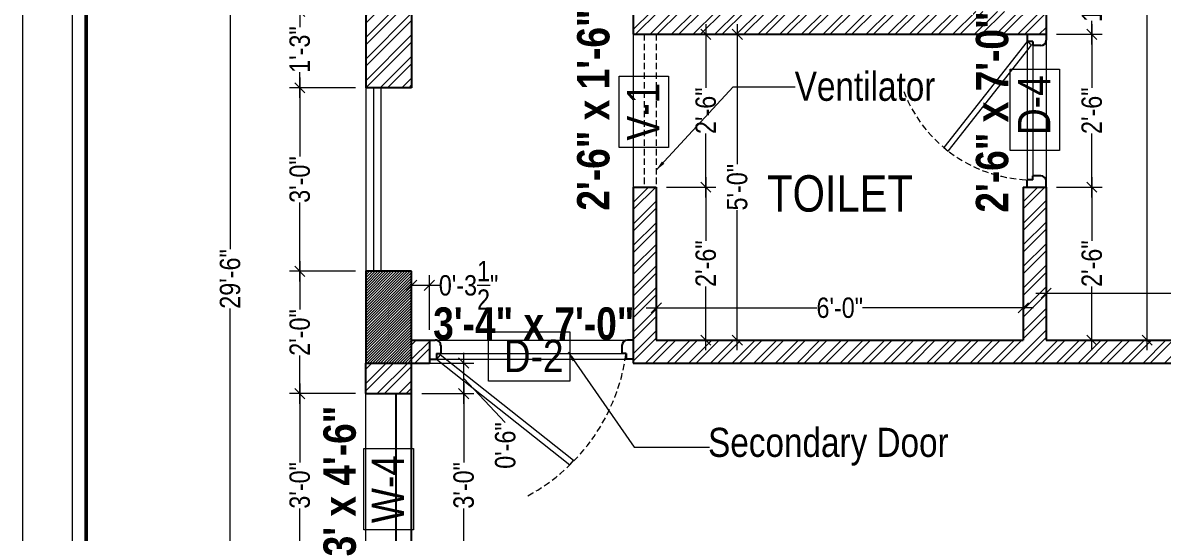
# Model space of a CAD drawing. Header units: millimetres. Extents: x 3019 to 3700, y 1451 to 1930.
# Drawn here: x 3018.6 to 3242.3, y 1677.4 to 1777.5 of the extents above; entities that cross this region are included whole.
import ezdxf

# ---------------------------------------------------------------- set-up
doc = ezdxf.new("R2010")
doc.units = ezdxf.units.MM
doc.linetypes.add('DASHED2', pattern=[0.375, 0.25, -0.125])
for name, color, linetype, lineweight in [('COLUMNS', 3, 'Continuous', 25), ('dimensions', 251, 'Continuous', 13), ('HATCH', 8, 'Continuous', 5), ('TEXT', 38, 'Continuous', 15), ('Title Sheet', 7, 'Continuous', 9), ('WALLS', 7, 'Continuous', 25)]:
    doc.layers.add(name, color=color, linetype=linetype, lineweight=lineweight)
doc.layers.add('doors', color=251, linetype='Continuous')
doc.styles.add('Swiss-LT', font='swissc.ttf')
doc.dimstyles.new('INNER', dxfattribs={"dimtxt": 4, "dimasz": 2, "dimexe": 2, "dimexo": 2, "dimgap": 0, "dimtad": 0, "dimzin": 1, "dimdsep": 46, "dimlunit": 4, "dimtxsty": 'Swiss-LT', "dimblk": 'OBLIQUE', "dimcen": 0.125, "dimdle": 2, "dimclrd": 256, "dimclre": 256, "dimclrt": 7, "dimadec": 0, "dimazin": 0, "dimtfac": 1, "dimtofl": 0, "dimtmove": 0, "dimatfit": 3, "dimfxl": 12, "dimfxlon": 1, "dimtolj": 1, "dimtzin": 0, "dimlwd": -1, "dimlwe": -1, "dimarcsym": 0})

# ---------------------------------------------------------------- blocks, each defined once
blk = doc.blocks.new('_Oblique')
at = {"color": 0, "linetype": 'ByBlock', "lineweight": -2}
blk.add_line((-0.5, -0.5), (0.5, 0.5), dxfattribs=at)
blk = doc.blocks.new('*D170')
at = {"layer": 'Defpoints', "color": 0, "ltscale": 20, "transparency": 16777216}
for p in [(3072.91, 1704.74), (3085.84, 1704.74), (3085.84, 1668.74)]:
    blk.add_point(p, dxfattribs=at)
at = {"layer": 'dimensions', "ltscale": 20, "transparency": 16777216}
for p, q in [((3072.91, 1706.74), (3072.91, 1691.25)), ((3083.84, 1704.74), (3070.91, 1704.74)), ((3072.91, 1666.74), (3072.91, 1682.23)), ((3083.84, 1668.74), (3070.91, 1668.74))]:
    blk.add_line(p, q, dxfattribs=at)
at = {"layer": 'dimensions', "ltscale": 20, "transparency": 16777216, "xscale": 2, "yscale": 2, "zscale": 2}
for p, rotation in [((3072.91, 1704.74), 90), ((3072.91, 1668.74), 270)]:
    blk.add_blockref('_Oblique', p, dxfattribs=dict(at, rotation=rotation))
at = {"layer": 'dimensions', "color": 7, "ltscale": 20, "transparency": 16777216, "insert": (3072.91, 1686.74), "char_height": 4, "attachment_point": 5, "rotation": 90, "style": 'Swiss-LT'}
blk.add_mtext('\\A1;3\'-0"', dxfattribs=at)
blk = doc.blocks.new('*D171')
at = {"layer": 'Defpoints', "color": 0, "ltscale": 20, "transparency": 16777216}
for p in [(3072.91, 1728.74), (3085.84, 1728.74), (3085.84, 1704.74)]:
    blk.add_point(p, dxfattribs=at)
at = {"layer": 'dimensions', "ltscale": 20, "transparency": 16777216}
for p, q in [((3072.91, 1730.74), (3072.91, 1721.23)), ((3083.84, 1728.74), (3070.91, 1728.74)), ((3072.91, 1702.74), (3072.91, 1712.25)), ((3083.84, 1704.74), (3070.91, 1704.74))]:
    blk.add_line(p, q, dxfattribs=at)
at = {"layer": 'dimensions', "ltscale": 20, "transparency": 16777216, "xscale": 2, "yscale": 2, "zscale": 2}
for p, rotation in [((3072.91, 1728.74), 90), ((3072.91, 1704.74), 270)]:
    blk.add_blockref('_Oblique', p, dxfattribs=dict(at, rotation=rotation))
at = {"layer": 'dimensions', "color": 7, "ltscale": 20, "transparency": 16777216, "insert": (3072.91, 1716.74), "char_height": 4, "attachment_point": 5, "rotation": 90, "style": 'Swiss-LT'}
blk.add_mtext('\\A1;2\'-0"', dxfattribs=at)
blk = doc.blocks.new('*D172')
at = {"layer": 'Defpoints', "color": 0, "ltscale": 20, "transparency": 16777216}
for p in [(3072.91, 1764.74), (3085.84, 1764.74), (3085.84, 1728.74)]:
    blk.add_point(p, dxfattribs=at)
at = {"layer": 'dimensions', "ltscale": 20, "transparency": 16777216}
for p, q in [((3072.91, 1766.74), (3072.91, 1751.25)), ((3083.84, 1764.74), (3070.91, 1764.74)), ((3072.91, 1726.74), (3072.91, 1742.23)), ((3083.84, 1728.74), (3070.91, 1728.74))]:
    blk.add_line(p, q, dxfattribs=at)
at = {"layer": 'dimensions', "ltscale": 20, "transparency": 16777216, "xscale": 2, "yscale": 2, "zscale": 2}
for p, rotation in [((3072.91, 1764.74), 90), ((3072.91, 1728.74), 270)]:
    blk.add_blockref('_Oblique', p, dxfattribs=dict(at, rotation=rotation))
at = {"layer": 'dimensions', "color": 7, "ltscale": 20, "transparency": 16777216, "insert": (3072.91, 1746.74), "char_height": 4, "attachment_point": 5, "rotation": 90, "style": 'Swiss-LT'}
blk.add_mtext('\\A1;3\'-0"', dxfattribs=at)
blk = doc.blocks.new('*D173')
at = {"layer": 'Defpoints', "color": 0, "ltscale": 20, "transparency": 16777216}
for p in [(3072.91, 1779.74), (3085.84, 1779.74), (3085.84, 1764.74)]:
    blk.add_point(p, dxfattribs=at)
at = {"layer": 'dimensions', "ltscale": 20, "transparency": 16777216}
for p, q in [((3072.91, 1781.74), (3072.91, 1776.66)), ((3083.84, 1779.74), (3070.91, 1779.74)), ((3072.91, 1762.74), (3072.91, 1767.82)), ((3083.84, 1764.74), (3070.91, 1764.74))]:
    blk.add_line(p, q, dxfattribs=at)
at = {"layer": 'dimensions', "ltscale": 20, "transparency": 16777216, "xscale": 2, "yscale": 2, "zscale": 2}
for p, rotation in [((3072.91, 1779.74), 90), ((3072.91, 1764.74), 270)]:
    blk.add_blockref('_Oblique', p, dxfattribs=dict(at, rotation=rotation))
at = {"layer": 'dimensions', "color": 7, "ltscale": 20, "transparency": 16777216, "insert": (3072.91, 1772.24), "char_height": 4, "attachment_point": 5, "rotation": 90, "style": 'Swiss-LT'}
blk.add_mtext('\\A1;1\'-3"', dxfattribs=at)
blk = doc.blocks.new('*D180')
at = {"layer": 'Defpoints', "color": 0, "ltscale": 20, "transparency": 16777216}
for p in [(3142.84, 1745.24), (3152.56, 1745.24), (3142.84, 1715.24)]:
    blk.add_point(p, dxfattribs=at)
at = {"layer": 'dimensions', "ltscale": 20, "transparency": 16777216}
for p, q in [((3144.84, 1745.24), (3154.56, 1745.24)), ((3152.56, 1747.24), (3152.56, 1734.73)), ((3152.56, 1713.24), (3152.56, 1725.75)), ((3144.84, 1715.24), (3154.56, 1715.24))]:
    blk.add_line(p, q, dxfattribs=at)
at = {"layer": 'dimensions', "ltscale": 20, "transparency": 16777216, "xscale": 2, "yscale": 2, "zscale": 2}
for p, rotation in [((3152.56, 1745.24), 90), ((3152.56, 1715.24), 270)]:
    blk.add_blockref('_Oblique', p, dxfattribs=dict(at, rotation=rotation))
at = {"layer": 'dimensions', "color": 7, "ltscale": 20, "transparency": 16777216, "insert": (3152.56, 1730.24), "char_height": 4, "attachment_point": 5, "rotation": 90, "style": 'Swiss-LT'}
blk.add_mtext('\\A1;2\'-6"', dxfattribs=at)
blk = doc.blocks.new('*D181')
at = {"layer": 'Defpoints', "color": 0, "ltscale": 20, "transparency": 16777216}
for p in [(3142.84, 1775.24), (3152.56, 1775.24), (3142.84, 1745.24)]:
    blk.add_point(p, dxfattribs=at)
at = {"layer": 'dimensions', "ltscale": 20, "transparency": 16777216}
for p, q in [((3152.56, 1777.24), (3152.56, 1764.73)), ((3144.84, 1775.24), (3154.56, 1775.24)), ((3152.56, 1743.24), (3152.56, 1755.75)), ((3144.84, 1745.24), (3154.56, 1745.24))]:
    blk.add_line(p, q, dxfattribs=at)
at = {"layer": 'dimensions', "ltscale": 20, "transparency": 16777216, "xscale": 2, "yscale": 2, "zscale": 2}
for p, rotation in [((3152.56, 1775.24), 90), ((3152.56, 1745.24), 270)]:
    blk.add_blockref('_Oblique', p, dxfattribs=dict(at, rotation=rotation))
at = {"layer": 'dimensions', "color": 7, "ltscale": 20, "transparency": 16777216, "insert": (3152.56, 1760.24), "char_height": 4, "attachment_point": 5, "rotation": 90, "style": 'Swiss-LT'}
blk.add_mtext('\\A1;2\'-6"', dxfattribs=at)
blk = doc.blocks.new('*D185')
at = {"layer": 'Defpoints', "color": 0, "ltscale": 20, "transparency": 16777216}
for p in [(3142.84, 1775.24), (3158.73, 1775.24), (3142.84, 1715.24)]:
    blk.add_point(p, dxfattribs=at)
at = {"layer": 'dimensions', "ltscale": 20, "transparency": 16777216}
for p, q in [((3158.73, 1777.24), (3158.73, 1749.74)), ((3146.73, 1775.24), (3160.73, 1775.24)), ((3158.73, 1713.24), (3158.73, 1740.73)), ((3146.73, 1715.24), (3160.73, 1715.24))]:
    blk.add_line(p, q, dxfattribs=at)
at = {"layer": 'dimensions', "ltscale": 20, "transparency": 16777216, "xscale": 2, "yscale": 2, "zscale": 2}
for p, rotation in [((3158.73, 1775.24), 90), ((3158.73, 1715.24), 270)]:
    blk.add_blockref('_Oblique', p, dxfattribs=dict(at, rotation=rotation))
at = {"layer": 'dimensions', "color": 7, "ltscale": 20, "transparency": 16777216, "insert": (3158.73, 1745.24), "char_height": 4, "attachment_point": 5, "rotation": 90, "style": 'Swiss-LT'}
blk.add_mtext('\\A1;5\'-0"', dxfattribs=at)
blk = doc.blocks.new('*D186')
at = {"layer": 'Defpoints', "color": 0, "ltscale": 20, "transparency": 16777216}
for p in [(3142.84, 1721.57), (3142.84, 1715.24), (3214.84, 1715.24)]:
    blk.add_point(p, dxfattribs=at)
at = {"layer": 'dimensions', "ltscale": 20, "transparency": 16777216}
for p, q in [((3142.84, 1717.24), (3142.84, 1723.57)), ((3214.84, 1717.24), (3214.84, 1723.57)), ((3140.84, 1721.57), (3174.34, 1721.57)), ((3216.84, 1721.57), (3183.33, 1721.57))]:
    blk.add_line(p, q, dxfattribs=at)
at = {"layer": 'dimensions', "ltscale": 20, "transparency": 16777216, "xscale": 2, "yscale": 2, "zscale": 2, "rotation": 180}
blk.add_blockref('_Oblique', (3142.84, 1721.57), dxfattribs=at)
at = {"layer": 'dimensions', "ltscale": 20, "transparency": 16777216, "xscale": 2, "yscale": 2, "zscale": 2}
blk.add_blockref('_Oblique', (3214.84, 1721.57), dxfattribs=at)
at = {"layer": 'dimensions', "color": 7, "ltscale": 20, "transparency": 16777216, "insert": (3178.84, 1721.57), "char_height": 4, "attachment_point": 5, "style": 'Swiss-LT'}
blk.add_mtext('\\A1;6\'-0"', dxfattribs=at)
blk = doc.blocks.new('*D187')
at = {"layer": 'Defpoints', "color": 0, "ltscale": 20, "transparency": 16777216}
for p in [(3219.34, 1745.24), (3228.29, 1745.24), (3219.34, 1715.24)]:
    blk.add_point(p, dxfattribs=at)
at = {"layer": 'dimensions', "ltscale": 20, "transparency": 16777216}
for p, q in [((3221.34, 1745.24), (3230.29, 1745.24)), ((3228.29, 1747.24), (3228.29, 1734.73)), ((3228.29, 1713.24), (3228.29, 1725.75)), ((3221.34, 1715.24), (3230.29, 1715.24))]:
    blk.add_line(p, q, dxfattribs=at)
at = {"layer": 'dimensions', "ltscale": 20, "transparency": 16777216, "xscale": 2, "yscale": 2, "zscale": 2}
for p, rotation in [((3228.29, 1745.24), 90), ((3228.29, 1715.24), 270)]:
    blk.add_blockref('_Oblique', p, dxfattribs=dict(at, rotation=rotation))
at = {"layer": 'dimensions', "color": 7, "ltscale": 20, "transparency": 16777216, "insert": (3228.29, 1730.24), "char_height": 4, "attachment_point": 5, "rotation": 90, "style": 'Swiss-LT'}
blk.add_mtext('\\A1;2\'-6"', dxfattribs=at)
blk = doc.blocks.new('*D188')
at = {"layer": 'Defpoints', "color": 0, "ltscale": 20, "transparency": 16777216}
for p in [(3219.34, 1775.24), (3228.29, 1775.24), (3219.34, 1745.24)]:
    blk.add_point(p, dxfattribs=at)
at = {"layer": 'dimensions', "ltscale": 20, "transparency": 16777216}
for p, q in [((3228.29, 1777.24), (3228.29, 1764.73)), ((3221.34, 1775.24), (3230.29, 1775.24)), ((3228.29, 1743.24), (3228.29, 1755.75)), ((3221.34, 1745.24), (3230.29, 1745.24))]:
    blk.add_line(p, q, dxfattribs=at)
at = {"layer": 'dimensions', "ltscale": 20, "transparency": 16777216, "xscale": 2, "yscale": 2, "zscale": 2}
for p, rotation in [((3228.29, 1775.24), 90), ((3228.29, 1745.24), 270)]:
    blk.add_blockref('_Oblique', p, dxfattribs=dict(at, rotation=rotation))
at = {"layer": 'dimensions', "color": 7, "ltscale": 20, "transparency": 16777216, "insert": (3228.29, 1760.24), "char_height": 4, "attachment_point": 5, "rotation": 90, "style": 'Swiss-LT'}
blk.add_mtext('\\A1;2\'-6"', dxfattribs=at)
blk = doc.blocks.new('*D189')
at = {"layer": 'Defpoints', "color": 0, "ltscale": 20, "transparency": 16777216}
for p in [(3219.34, 1791.74), (3228.29, 1791.74), (3219.34, 1775.24)]:
    blk.add_point(p, dxfattribs=at)
at = {"layer": 'dimensions', "ltscale": 20, "transparency": 16777216}
for p, q in [((3228.29, 1793.74), (3228.29, 1789.1)), ((3221.34, 1791.74), (3230.29, 1791.74)), ((3228.29, 1773.24), (3228.29, 1777.88)), ((3221.34, 1775.24), (3230.29, 1775.24))]:
    blk.add_line(p, q, dxfattribs=at)
at = {"layer": 'dimensions', "ltscale": 20, "transparency": 16777216, "xscale": 2, "yscale": 2, "zscale": 2}
for p, rotation in [((3228.29, 1791.74), 90), ((3228.29, 1775.24), 270)]:
    blk.add_blockref('_Oblique', p, dxfattribs=dict(at, rotation=rotation))
at = {"layer": 'dimensions', "color": 7, "ltscale": 20, "transparency": 16777216, "insert": (3228.29, 1783.49), "char_height": 4, "attachment_point": 5, "rotation": 90, "style": 'Swiss-LT'}
blk.add_mtext('\\A1;1\'-4{\\H1x;\\S1/2;}"', dxfattribs=at)
blk = doc.blocks.new('*D192')
at = {"layer": 'Defpoints', "color": 0, "ltscale": 20, "transparency": 16777216}
for p in [(3233.53, 1859.24), (3239.16, 1859.24), (3233.53, 1715.24)]:
    blk.add_point(p, dxfattribs=at)
at = {"layer": 'dimensions', "ltscale": 20, "transparency": 16777216}
for p, q in [((3235.53, 1859.24), (3241.16, 1859.24)), ((3239.16, 1861.24), (3239.16, 1792.98)), ((3239.16, 1713.24), (3239.16, 1781.5)), ((3235.53, 1715.24), (3241.16, 1715.24))]:
    blk.add_line(p, q, dxfattribs=at)
at = {"layer": 'dimensions', "ltscale": 20, "transparency": 16777216, "xscale": 2, "yscale": 2, "zscale": 2}
for p, rotation in [((3239.16, 1859.24), 90), ((3239.16, 1715.24), 270)]:
    blk.add_blockref('_Oblique', p, dxfattribs=dict(at, rotation=rotation))
at = {"layer": 'dimensions', "color": 7, "ltscale": 20, "transparency": 16777216, "insert": (3239.16, 1787.24), "char_height": 4, "attachment_point": 5, "rotation": 90, "style": 'Swiss-LT'}
blk.add_mtext('\\A1;12\'-0"', dxfattribs=at)
blk = doc.blocks.new('*D193')
at = {"layer": 'Defpoints', "color": 0, "ltscale": 20, "transparency": 16777216}
for p in [(3297.34, 1724.46), (3219.34, 1715.24), (3297.34, 1715.24)]:
    blk.add_point(p, dxfattribs=at)
at = {"layer": 'dimensions', "ltscale": 20, "transparency": 16777216}
for p, q in [((3219.34, 1717.24), (3219.34, 1726.46)), ((3297.34, 1717.24), (3297.34, 1726.46)), ((3217.34, 1724.46), (3253.84, 1724.46)), ((3299.34, 1724.46), (3262.83, 1724.46))]:
    blk.add_line(p, q, dxfattribs=at)
at = {"layer": 'dimensions', "ltscale": 20, "transparency": 16777216, "xscale": 2, "yscale": 2, "zscale": 2, "rotation": 180}
blk.add_blockref('_Oblique', (3219.34, 1724.46), dxfattribs=at)
at = {"layer": 'dimensions', "ltscale": 20, "transparency": 16777216, "xscale": 2, "yscale": 2, "zscale": 2}
blk.add_blockref('_Oblique', (3297.34, 1724.46), dxfattribs=at)
at = {"layer": 'dimensions', "color": 7, "ltscale": 20, "transparency": 16777216, "insert": (3258.34, 1724.46), "char_height": 4, "attachment_point": 5, "style": 'Swiss-LT'}
blk.add_mtext('\\A1;6\'-6"', dxfattribs=at)
blk = doc.blocks.new('*D202')
at = {"layer": 'Defpoints', "color": 0, "ltscale": 20, "transparency": 16777216}
for p in [(3094.84, 1704.74), (3105.07, 1704.74), (3094.84, 1668.74)]:
    blk.add_point(p, dxfattribs=at)
at = {"layer": 'dimensions', "ltscale": 20, "transparency": 16777216}
for p, q in [((3105.07, 1706.74), (3105.07, 1691.25)), ((3096.84, 1704.74), (3107.07, 1704.74)), ((3105.07, 1666.74), (3105.07, 1682.23)), ((3096.84, 1668.74), (3107.07, 1668.74))]:
    blk.add_line(p, q, dxfattribs=at)
at = {"layer": 'dimensions', "ltscale": 20, "transparency": 16777216, "xscale": 2, "yscale": 2, "zscale": 2}
for p, rotation in [((3105.07, 1704.74), 90), ((3105.07, 1668.74), 270)]:
    blk.add_blockref('_Oblique', p, dxfattribs=dict(at, rotation=rotation))
at = {"layer": 'dimensions', "color": 7, "ltscale": 20, "transparency": 16777216, "insert": (3105.07, 1686.74), "char_height": 4, "attachment_point": 5, "rotation": 90, "style": 'Swiss-LT'}
blk.add_mtext('\\A1;3\'-0"', dxfattribs=at)
blk = doc.blocks.new('*D203')
at = {"layer": 'Defpoints', "color": 0, "ltscale": 20, "transparency": 16777216}
for p in [(3094.84, 1710.74), (3105.07, 1710.74), (3094.84, 1704.74)]:
    blk.add_point(p, dxfattribs=at)
at = {"layer": 'dimensions', "ltscale": 20, "transparency": 16777216}
for p, q in [((3105.07, 1702.74), (3105.07, 1712.74)), ((3096.84, 1710.74), (3107.07, 1710.74)), ((3105.07, 1707.74), (3113.23, 1699.06)), ((3096.84, 1704.74), (3107.07, 1704.74))]:
    blk.add_line(p, q, dxfattribs=at)
at = {"layer": 'dimensions', "ltscale": 20, "transparency": 16777216, "xscale": 2, "yscale": 2, "zscale": 2}
for p, rotation in [((3105.07, 1710.74), 90), ((3105.07, 1704.74), 270)]:
    blk.add_blockref('_Oblique', p, dxfattribs=dict(at, rotation=rotation))
at = {"layer": 'dimensions', "color": 7, "ltscale": 20, "transparency": 16777216, "insert": (3113.23, 1694.56), "char_height": 4, "attachment_point": 5, "rotation": 90, "style": 'Swiss-LT'}
blk.add_mtext('\\A1;0\'-6"', dxfattribs=at)
blk = doc.blocks.new('*D204')
at = {"layer": 'Defpoints', "color": 0, "ltscale": 20, "transparency": 16777216}
for p in [(3094.84, 1725.99), (3094.84, 1715.24), (3098.34, 1715.24)]:
    blk.add_point(p, dxfattribs=at)
at = {"layer": 'dimensions', "ltscale": 20, "transparency": 16777216}
for p, q in [((3094.84, 1717.24), (3094.84, 1727.99)), ((3098.34, 1717.24), (3098.34, 1727.99)), ((3094.84, 1725.99), (3100.34, 1725.99)), ((3098.34, 1725.99), (3100.34, 1725.99))]:
    blk.add_line(p, q, dxfattribs=at)
at = {"layer": 'dimensions', "ltscale": 20, "transparency": 16777216, "xscale": 2, "yscale": 2, "zscale": 2, "rotation": 180}
blk.add_blockref('_Oblique', (3094.84, 1725.99), dxfattribs=at)
at = {"layer": 'dimensions', "ltscale": 20, "transparency": 16777216, "xscale": 2, "yscale": 2, "zscale": 2}
blk.add_blockref('_Oblique', (3098.34, 1725.99), dxfattribs=at)
at = {"layer": 'dimensions', "color": 7, "ltscale": 20, "transparency": 16777216, "insert": (3106.02, 1725.99), "char_height": 4, "attachment_point": 5, "style": 'Swiss-LT'}
blk.add_mtext('\\A1;0\'-3{\\H1x;\\S1/2;}"', dxfattribs=at)
blk = doc.blocks.new('*D159')
at = {"layer": 'Defpoints', "color": 0, "ltscale": 20, "transparency": 16777216}
for p in [(3059.24, 1904.24), (3085.84, 1904.24), (3085.84, 1550.24)]:
    blk.add_point(p, dxfattribs=at)
at = {"layer": 'dimensions', "ltscale": 20, "transparency": 16777216}
for p, q in [((3059.24, 1906.24), (3059.24, 1733.06)), ((3071.24, 1904.24), (3057.24, 1904.24)), ((3059.24, 1548.24), (3059.24, 1721.42)), ((3071.24, 1550.24), (3057.24, 1550.24))]:
    blk.add_line(p, q, dxfattribs=at)
at = {"layer": 'dimensions', "ltscale": 20, "transparency": 16777216, "xscale": 2, "yscale": 2, "zscale": 2}
for p, rotation in [((3059.24, 1904.24), 90), ((3059.24, 1550.24), 270)]:
    blk.add_blockref('_Oblique', p, dxfattribs=dict(at, rotation=rotation))
at = {"layer": 'dimensions', "color": 7, "ltscale": 20, "transparency": 16777216, "insert": (3059.24, 1727.24), "char_height": 4, "attachment_point": 5, "rotation": 90, "style": 'Swiss-LT'}
blk.add_mtext('\\A1;29\'-6"', dxfattribs=at)
blk = doc.blocks.new('A$C742147AD')
at = {"layer": 'doors', "color": 134, "lineweight": -3}
for p, q in [((-30, 3.75), (-28.58, 3.75)), ((-28.58, 2.63), (-28.58, 3.75)), ((-28.58, 2.63), (-27.78, 2.63)), ((-27.78, 1.07), (-27.78, 2.63)), ((-2.22, 1.07), (-2.22, 2.63)), ((-1.42, 2.63), (-2.22, 2.63)), ((0, 3.75), (-1.42, 3.75)), ((-1.42, 2.63), (-1.42, 3.75)), ((-30, 0), (-28.84, 0)), ((0, 0), (-1.16, 0))]:
    blk.add_line(p, q, dxfattribs=at)
at = {"layer": 'doors', "lineweight": 0}
for p, q in [((-1.42, 3.75), (-28.58, 3.75)), ((-2.22, 2.63), (-27.78, 2.63)), ((0, 0), (-30, 0))]:
    blk.add_line(p, q, dxfattribs=at)
blk.add_lwpolyline([(-1.42, 3.75), (-22.22, 20.09), (-22.91, 19.22), (-2.12, 2.88)], close=True, dxfattribs=at)
at = {"layer": 'doors', "linetype": 'DASHED2', "lineweight": 0, "ltscale": 5}
blk.add_arc((-1.42, 2.63), 27.15, 111.1405, 180, dxfattribs=at)
at = {"layer": 'doors', "color": 134, "lineweight": -3}
for centre, major_axis, start_param, end_param in [((-28.84, 1.07), (-0.755, 0.755), 2.356195, 3.926991), ((-1.16, 1.07), (-0.755, -0.755), 5.497788, 7.068584)]:
    blk.add_ellipse(centre, major_axis=major_axis, ratio=1, start_param=start_param, end_param=end_param, dxfattribs=at)
blk = doc.blocks.new('A$C58046971')
at = {"layer": 'doors', "lineweight": 0}
for p, q in [((0, 0), (40, 0)), ((1.42, -3.75), (38.58, -3.75)), ((2.22, -2.63), (37.78, -2.63))]:
    blk.add_line(p, q, dxfattribs=at)
at = {"layer": 'doors', "color": 134, "lineweight": -3}
for p, q in [((0, 0), (1.16, 0)), ((2.22, -1.07), (2.22, -2.63)), ((37.78, -1.07), (37.78, -2.63)), ((40, 0), (38.84, 0)), ((0, -3.75), (1.42, -3.75)), ((1.42, -2.63), (1.42, -3.75)), ((1.42, -2.63), (2.22, -2.63)), ((38.58, -2.63), (37.78, -2.63)), ((38.58, -2.63), (38.58, -3.75)), ((40, -3.75), (38.58, -3.75))]:
    blk.add_line(p, q, dxfattribs=at)
at = {"layer": 'doors', "lineweight": 0}
blk.add_lwpolyline([(1.42, -3.75), (27.58, -24.47), (28.27, -23.6), (2.12, -2.88)], close=True, dxfattribs=at)
at = {"layer": 'doors', "linetype": 'DASHED2', "lineweight": 0, "ltscale": 5}
blk.add_arc((1.51, 2.35), 37.4, 298.4596, 352.3468, dxfattribs=at)
at = {"layer": 'doors', "color": 134, "lineweight": -3}
for centre, major_axis, start_param, end_param in [((1.16, -1.07), (-0.755, 0.755), 3.926991, 5.497788), ((38.84, -1.07), (0.755, -0.755), 2.356195, 3.926991)]:
    blk.add_ellipse(centre, major_axis=major_axis, ratio=1, start_param=start_param, end_param=end_param, dxfattribs=at)
blk = doc.blocks.new('A$C38E01DC9')
at = {"layer": 'COLUMNS', "lineweight": 13, "ltscale": 20}
h = blk.add_hatch(dxfattribs=at)
h.set_pattern_fill('ANSI31', color=251, scale=3, style=0)
h.set_pattern_definition([(45, (-325034.08293, 115213.30426), (-0.26516504294, 0.26516504294), [])])
h.paths.add_polyline_path([(0, -18), (9, -18), (9, 0), (0, 0)])
at = {"layer": 'COLUMNS', "ltscale": 20}
blk.add_lwpolyline([(0, -18), (9, -18), (9, 0), (0, 0)], close=True, dxfattribs=at)

msp = doc.modelspace()

# ---------------------------------------------------------------- hatches: boundary and pattern name
at = {"layer": 'HATCH', "ltscale": 20}
h = msp.add_hatch(dxfattribs=at)
h.set_pattern_fill('ANSI32', color=256, scale=8, style=0)
h.set_pattern_definition([(45, (3443.149, 1546.4382), (-2.12132, 2.12132), []), (45, (3444.5632, 1546.4382), (-2.12132, 2.12132), [])])
h.paths.add_polyline_path([(3444.336, 1550.24), (3441.836, 1550.24), (3441.836, 1559.24), (3439.836, 1559.24), (3439.836, 1538.24), (3444.336, 1538.24)])
h.paths.add_polyline_path([(3355.836, 1550.24), (3351.336, 1550.24), (3351.336, 1538.24), (3355.836, 1538.24)])
h.paths.add_polyline_path([(3098.336, 1715.24), (3094.836, 1715.24), (3094.836, 1710.74), (3098.336, 1710.74)])
h.paths.add_polyline_path([(3586.836, 1655.24), (3577.836, 1655.24), (3577.836, 1550.24), (3586.836, 1550.24)])
h.paths.add_polyline_path([(3586.836, 1674.74), (3577.836, 1674.74), (3577.836, 1667.24), (3586.836, 1667.24)])
h.paths.add_polyline_path([(3529.836, 1707.74), (3520.836, 1707.74), (3520.836, 1667.24), (3529.836, 1667.24)])
h.paths.add_polyline_path([(3577.836, 1719.74), (3529.836, 1719.74), (3529.836, 1713.74), (3577.836, 1713.74)])
h.paths.add_polyline_path([(3577.836, 1661.24), (3529.836, 1661.24), (3529.836, 1655.24), (3577.836, 1655.24)])
h.paths.add_polyline_path([(3219.336, 1791.74), (3214.836, 1791.74), (3214.836, 1779.74), (3138.336, 1779.74), (3138.336, 1775.24), (3219.336, 1775.24)])
h.paths.add_polyline_path([(3297.336, 1715.24), (3219.336, 1715.24), (3219.336, 1745.24), (3214.836, 1745.24), (3214.836, 1715.24), (3142.836, 1715.24), (3142.836, 1745.24), (3138.336, 1745.24), (3138.336, 1710.74), (3297.336, 1710.74)])
h.paths.add_polyline_path([(3337.836, 1715.24), (3333.436, 1715.24), (3333.436, 1710.74), (3337.836, 1710.74)])
h.paths.add_polyline_path([(3094.836, 1779.74), (3085.836, 1779.74), (3085.836, 1764.74), (3094.836, 1764.74)])
h.paths.add_polyline_path([(3273.336, 1868.24), (3190.836, 1868.24), (3190.836, 1859.24), (3214.836, 1859.24), (3214.836, 1851.74), (3219.336, 1851.74), (3219.336, 1859.24), (3273.336, 1859.24)])
h.paths.add_polyline_path([(3337.836, 1868.24), (3333.336, 1868.24), (3333.336, 1859.24), (3337.836, 1859.24)])
h.paths.add_polyline_path([(3474.836, 1868.24), (3355.836, 1868.24), (3355.836, 1859.24), (3465.836, 1859.24), (3465.836, 1710.74), (3474.836, 1710.74)])
h.paths.add_polyline_path([(3474.836, 1638.74), (3465.836, 1638.74), (3465.836, 1559.24), (3441.836, 1559.24), (3441.836, 1550.24), (3474.836, 1550.24)])
h.paths.add_polyline_path([(3337.836, 1559.24), (3307.836, 1559.24), (3307.836, 1550.24), (3337.836, 1550.24)])
h.paths.add_polyline_path([(3277.836, 1559.24), (3273.336, 1559.24), (3273.336, 1617.74), (3291.336, 1617.74), (3291.336, 1622.24), (3268.836, 1622.24), (3268.836, 1550.24), (3277.836, 1550.24)])
h.paths.add_polyline_path([(3208.836, 1559.24), (3103.836, 1559.24), (3103.836, 1550.24), (3208.836, 1550.24)])
h.paths.add_polyline_path([(3094.836, 1668.74), (3085.836, 1668.74), (3085.836, 1559.24), (3094.836, 1559.24)])
h.paths.add_polyline_path([(3094.836, 1710.74), (3085.836, 1710.74), (3085.836, 1704.74), (3094.836, 1704.74)])
h.paths.add_polyline_path([(3355.836, 1859.24), (3351.336, 1859.24), (3351.336, 1719.74), (3355.836, 1719.74)])
h.paths.add_polyline_path([(3522.648, 1638.147), (3536.695, 1638.147), (3536.695, 1653.074), (3522.648, 1653.074)])
h.paths.add_polyline_path([(3542.893, 1678.242), (3563.645, 1678.242), (3563.645, 1694.662), (3542.893, 1694.662)])
h.paths.add_polyline_path([(3599.191, 1656.153), (3613.771, 1656.153), (3613.771, 1671.08), (3599.191, 1671.08)])
h.paths.add_polyline_path([(3351.336, 1670.24), (3351.336, 1559.24), (3355.836, 1559.24), (3355.836, 1674.74), (3268.836, 1674.74), (3268.836, 1652.24), (3273.336, 1652.24), (3273.336, 1670.24)])

# ---------------------------------------------------------------- linework, layer by layer
at = {"layer": 'TEXT', "color": 1}
for points in [[(3212.261, 1752.46), (3212.261, 1768.401), (3221.953, 1768.401), (3221.953, 1752.46)], [(3135.559, 1753), (3135.559, 1767.004), (3145.251, 1767.004), (3145.251, 1753)], [(3109.93, 1716.85), (3125.871, 1716.85), (3125.871, 1707.158), (3109.93, 1707.158)], [(3085.492, 1677.994), (3085.492, 1693.959), (3095.184, 1693.959), (3095.184, 1677.994)]]:
    msp.add_lwpolyline(points, close=True, dxfattribs=at)
at = {"layer": 'Title Sheet', "color": 250}
msp.add_lwpolyline([(3028.234, 1451.173), (3018.567, 1451.173), (3018.567, 1929.845), (3028.234, 1929.845)], dxfattribs=at)
msp.add_lwpolyline([(3028.234, 1451.173), (3699.704, 1451.173), (3699.704, 1929.845), (3028.234, 1929.845)], close=True, dxfattribs=at)
at = {"layer": 'Title Sheet', "color": 7, "const_width": 0.706}
msp.add_lwpolyline([(3030.975, 1453.915), (3696.962, 1453.915), (3696.962, 1927.104), (3030.975, 1927.104)], close=True, dxfattribs=at)
at = {"layer": 'WALLS', "ltscale": 20}
for p, q in [((3219.336, 1791.74), (3219.336, 1775.24)), ((3085.836, 1779.74), (3085.836, 1764.74)), ((3094.836, 1779.74), (3094.836, 1764.74)), ((3138.336, 1779.74), (3138.336, 1775.24)), ((3138.336, 1775.24), (3219.336, 1775.24)), ((3094.836, 1764.74), (3085.836, 1764.74)), ((3138.336, 1745.24), (3138.336, 1710.74)), ((3138.336, 1745.24), (3142.836, 1745.24)), ((3142.836, 1745.24), (3142.836, 1715.24)), ((3214.836, 1745.24), (3214.836, 1715.24)), ((3214.836, 1745.24), (3219.336, 1745.24)), ((3219.336, 1745.24), (3219.336, 1715.24)), ((3094.836, 1715.24), (3098.336, 1715.24)), ((3098.336, 1715.24), (3098.336, 1710.74)), ((3142.836, 1715.24), (3214.836, 1715.24)), ((3219.336, 1715.24), (3297.336, 1715.24)), ((3085.836, 1704.74), (3085.836, 1710.74)), ((3094.836, 1710.74), (3098.336, 1710.74)), ((3094.836, 1704.74), (3094.836, 1710.74)), ((3138.336, 1710.74), (3297.336, 1710.74)), ((3085.836, 1704.74), (3094.836, 1704.74))]:
    msp.add_line(p, q, dxfattribs=at)
at = {"layer": 'WALLS', "color": 251, "lineweight": 18, "ltscale": 5}
for p, q in [((3138.336, 1775.24), (3138.336, 1745.24)), ((3085.836, 1764.74), (3085.836, 1728.74)), ((3085.836, 1668.74), (3085.836, 1704.74))]:
    msp.add_line(p, q, dxfattribs=at)
at = {"layer": 'WALLS', "color": 251, "linetype": 'DASHED2', "lineweight": 18, "ltscale": 5}
for p, q in [((3140.487, 1775.24), (3140.487, 1745.24)), ((3142.836, 1775.24), (3142.836, 1745.24))]:
    msp.add_line(p, q, dxfattribs=at)
at = {"layer": 'WALLS', "color": 124, "lineweight": 18}
for p, q in [((3087.336, 1764.74), (3087.336, 1728.74)), ((3088.836, 1764.74), (3088.836, 1728.74))]:
    msp.add_line(p, q, dxfattribs=at)
at = {"layer": 'WALLS', "color": 34, "ltscale": 20}
for p, q in [((3091.836, 1668.74), (3091.836, 1704.74)), ((3094.836, 1668.74), (3094.836, 1704.74))]:
    msp.add_line(p, q, dxfattribs=at)

# ---------------------------------------------------------------- block references
at = {"layer": 'COLUMNS', "ltscale": 20, "rotation": 180}
msp.add_blockref('A$C38E01DC9', (3094.836, 1710.74), dxfattribs=at)
at = {"layer": 'doors', "rotation": 90.00000000000001}
msp.add_blockref('A$C742147AD', (3219.336, 1775.24), dxfattribs=at)
at = {"layer": 'doors', "ltscale": 20}
msp.add_blockref('A$C58046971', (3098.336, 1715.24), dxfattribs=at)

# ---------------------------------------------------------------- texts
at = {"layer": 'TEXT', "color": 1, "attachment_point": 5, "rotation": 90, "style": 'Swiss-LT'}
for s, insert, char_height in [('\\A1;{\\fSwis721 Cn BT|b1|i0|c0|p34;2\'-6" x 1\'-6"}', (3130.531, 1760.377), 6.35105), ('\\A1;{\\fSwis721 Cn BT|b1|i0|c0|p34;2\'-6" x 7\'-0"}', (3208.768, 1759.986), 6.35105), ('\\A1;V-1', (3140.261, 1760.054), 6.351), ('\\A1;D-4', (3216.963, 1761.324), 6.351), ('\\A1;{\\fSwis721 Cn BT|b1|i0|c0|p34;3\' x 4\'-6"}', (3080.766, 1687.598), 6.35105), ('\\A1;W-4', (3090.194, 1686.017), 6.351)]:
    msp.add_mtext(s, dxfattribs=dict(at, insert=insert, char_height=char_height))
at = {"layer": 'TEXT', "color": 7, "style": 'Swiss-LT'}
for s, insert, char_height, attachment_point in [('\\A1;Ventilator', (3170.007, 1764.995), 5.7024, 4), ('\\A1;{\\C256;TOILET}', (3178.889, 1743.967), 7.128, 5), ('\\A1;Secondary Door', (3153.009, 1694.328), 5.7024, 4)]:
    msp.add_mtext(s, dxfattribs=dict(at, insert=insert, char_height=char_height, attachment_point=attachment_point))
at = {"layer": 'TEXT', "color": 1, "attachment_point": 5, "style": 'Swiss-LT'}
for s, insert, char_height in [('\\A1;{\\fSwis721 Cn BT|b1|i0|c0|p34;3\'-4" x 7\'-0"}', (3118.815, 1718.44), 6.35105), ('\\A1;D-2', (3118.794, 1712.148), 6.351)]:
    msp.add_mtext(s, dxfattribs=dict(at, insert=insert, char_height=char_height))

# ---------------------------------------------------------------- dimensions: what is measured, and where the dimension line sits
at = {"layer": 'dimensions', "ltscale": 20}
for base, p1, p2, override, picture, middle in [((3059.235, 1904.24), (3085.836, 1550.24), (3085.836, 1904.24), {"dimpost": '\\X', "dimarcsym": 2}, '*D159', (3059.235, 1727.24)), ((3239.164, 1859.24), (3233.532, 1715.24), (3233.532, 1859.24), {"dimpost": '\\X', "dimarcsym": 2}, '*D192', (3239.164, 1787.24)), ((3228.288, 1791.74), (3219.336, 1775.24), (3219.336, 1791.74), {"dimpost": '\\X', "dimtmove": 1, "dimarcsym": 2}, '*D189', (3228.288, 1783.49)), ((3072.915, 1779.74), (3085.836, 1764.74), (3085.836, 1779.74), {"dimpost": '\\X', "dimtmove": 1, "dimarcsym": 2}, '*D173', (3072.915, 1772.24)), ((3152.556, 1775.24), (3142.836, 1745.24), (3142.836, 1775.24), {"dimpost": '\\X', "dimtmove": 1, "dimarcsym": 2}, '*D181', (3152.556, 1760.24)), ((3158.726, 1775.24), (3142.836, 1715.24), (3142.836, 1775.24), {"dimpost": '\\X', "dimarcsym": 2}, '*D185', (3158.726, 1745.24)), ((3228.288, 1775.24), (3219.336, 1745.24), (3219.336, 1775.24), {"dimpost": '\\X', "dimarcsym": 2}, '*D188', (3228.288, 1760.24)), ((3072.915, 1764.74), (3085.836, 1728.74), (3085.836, 1764.74), {"dimpost": '\\X', "dimtmove": 1, "dimarcsym": 2}, '*D172', (3072.915, 1746.74)), ((3152.556, 1745.24), (3142.836, 1715.24), (3142.836, 1745.24), {"dimpost": '\\X', "dimarcsym": 2}, '*D180', (3152.556, 1730.24)), ((3228.288, 1745.24), (3219.336, 1715.24), (3219.336, 1745.24), {"dimpost": '\\X', "dimarcsym": 2}, '*D187', (3228.288, 1730.24)), ((3072.915, 1728.74), (3085.836, 1704.74), (3085.836, 1728.74), {"dimpost": '\\X', "dimtmove": 1, "dimarcsym": 2}, '*D171', (3072.915, 1716.74)), ((3072.915, 1704.74), (3085.836, 1668.74), (3085.836, 1704.74), {"dimpost": '\\X', "dimtmove": 1, "dimarcsym": 2}, '*D170', (3072.915, 1686.74)), ((3105.069, 1704.74), (3094.836, 1668.74), (3094.836, 1704.74), {"dimpost": '\\X', "dimtmove": 1, "dimarcsym": 2}, '*D202', (3105.069, 1686.74))]:
    dim = msp.add_linear_dim(base=base, p1=p1, p2=p2, angle=90, dimstyle='INNER', override=override, dxfattribs=at)
    dim.commit()
    dim.dimension.update_dxf_attribs({"geometry": picture, "text_midpoint": middle})
dim = msp.add_linear_dim(base=(3094.836, 1725.991), p1=(3098.336, 1715.24), p2=(3094.836, 1715.24), dimstyle='INNER', override={"dimpost": '\\X', "dimarcsym": 2}, dxfattribs=at)
dim.commit()
dim.dimension.update_dxf_attribs({"geometry": '*D204', "text_midpoint": (3106.023, 1725.991), "dimtype": 160})
for base, p1, p2, picture, middle in [((3297.336, 1724.457), (3219.336, 1715.24), (3297.336, 1715.24), '*D193', (3258.336, 1724.457)), ((3142.836, 1721.573), (3214.836, 1715.24), (3142.836, 1715.24), '*D186', (3178.836, 1721.573))]:
    dim = msp.add_linear_dim(base=base, p1=p1, p2=p2, dimstyle='INNER', override={"dimpost": '\\X', "dimarcsym": 2}, dxfattribs=at)
    dim.commit()
    dim.dimension.update_dxf_attribs({"geometry": picture, "text_midpoint": middle})
dim = msp.add_linear_dim(base=(3105.069, 1710.74), p1=(3094.836, 1704.74), p2=(3094.836, 1710.74), angle=90, dimstyle='INNER', override={"dimpost": '\\X', "dimtmove": 1, "dimarcsym": 2}, dxfattribs=at)
dim.commit()
dim.dimension.update_dxf_attribs({"geometry": '*D203', "text_midpoint": (3113.229, 1699.062), "dimtype": 160})

# ---------------------------------------------------------------- leaders
for points in [[(3142.836, 1748.595), (3157.926, 1764.924), (3170.08, 1764.924)], [(3125.574, 1712.894), (3138.513, 1694.256), (3153.296, 1694.256)]]:
    msp.add_leader(points, dimstyle='INNER', override={"dimgap": 0, "dimtad": 0, "dimarcsym": 2}, dxfattribs=at)

doc.saveas('drawing.dxf')
